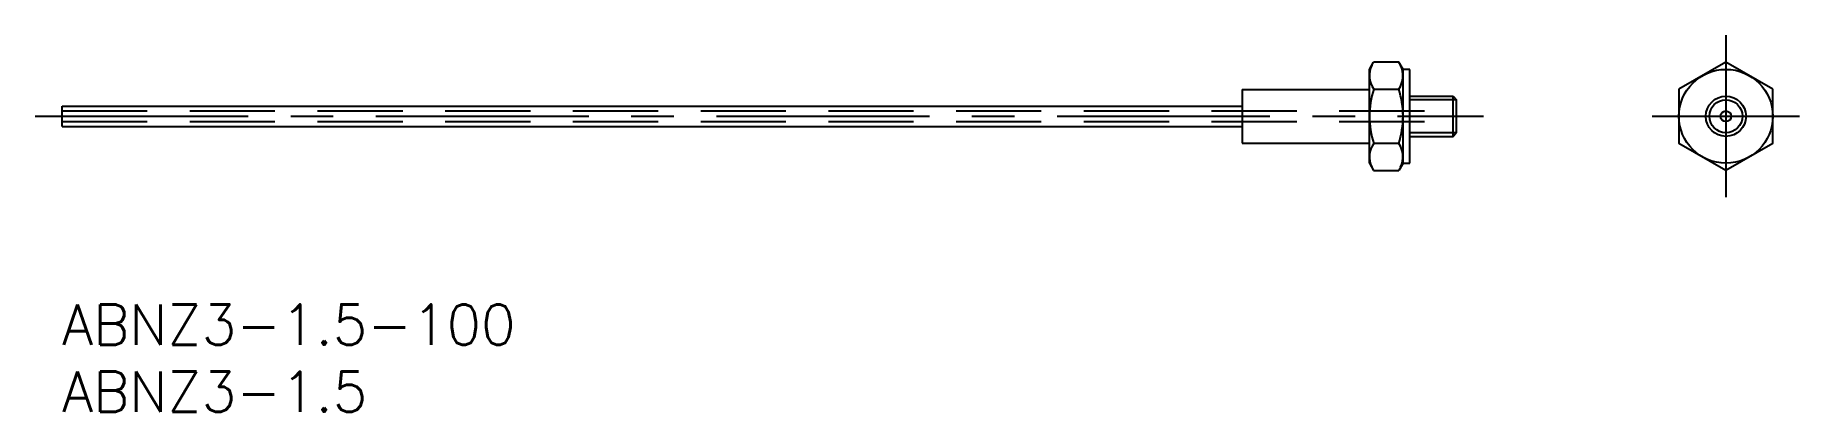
# Model space of a CAD drawing. Extents: x -2 to 130, y -8 to 20.
import ezdxf

# ---------------------------------------------------------------- set-up
doc = ezdxf.new("R2010")
doc.units = 0
doc.header["$LTSCALE"] = 0.5
doc.linetypes.add('CENTER', pattern=[50.8, 31.75, -6.35, 6.35, -6.35])
doc.linetypes.add('DASHED', pattern=[19.05, 12.7, -6.35])
for name, color, linetype in [('MSM_CENTER', 1, 'CENTER'), ('MSM_CONTINUOUS', 7, 'CONTINUOUS'), ('MSM_DASHED', 4, 'DASHED'), ('MSM_NARROW', 5, 'CONTINUOUS'), ('MSM_PART_NUMBER', 7, 'CONTINUOUS')]:
    doc.layers.add(name, color=color, linetype=linetype)
doc.styles.get("Standard").update_dxf_attribs({"font": 'txt.shx', "height": 3, "bigfont": 'bigfont.shx'})

# ---------------------------------------------------------------- blocks, each defined once
blk = doc.blocks.new('*U8')
at = {"layer": 'MSM_PART_NUMBER'}
blk.add_text('ABNZ3-1.5-100', height=3, dxfattribs=at).set_placement((0, -3))
blk = doc.blocks.new('*U9')
at = {"layer": 'MSM_PART_NUMBER'}
blk.add_text('ABNZ3-1.5', height=3, dxfattribs=at).set_placement((0, -8))

msp = doc.modelspace()

# ---------------------------------------------------------------- linework, layer by layer
at = {"layer": 'MSM_CENTER'}
for p, q in [((124.08, 20.08), (124.08, 8)), ((-2, 14.04), (106, 14.04)), ((118.58, 14.04), (129.58, 14.04))]:
    msp.add_line(p, q, dxfattribs=at)
at = {"layer": 'MSM_CONTINUOUS'}
for p, q in [((97.5, 17.54), (97.81, 18.08)), ((97.5, 10.54), (97.5, 17.54)), ((99.69, 18.08), (97.81, 18.08)), ((100, 17.54), (99.69, 18.08)), ((100.5, 17.54), (100, 17.54)), ((100, 10.54), (100, 17.54)), ((100.5, 10.54), (100.5, 17.54)), ((124.08, 18.08), (120.58, 16.06)), ((127.58, 16.06), (124.08, 18.08)), ((88, 16.04), (97.5, 16.04)), ((88, 16.04), (88, 12.04)), ((97.81, 16.06), (99.69, 16.06)), ((120.58, 16.06), (120.58, 12.02)), ((127.58, 12.02), (127.58, 16.06)), ((0, 13.29), (0, 14.79)), ((0, 14.79), (88, 14.79)), ((100.5, 15.54), (103.73, 15.54)), ((103.73, 12.54), (103.73, 15.54)), ((103.73, 15.54), (104, 15.27)), ((104, 12.81), (104, 15.27)), ((0, 13.29), (88, 13.29)), ((88, 12.04), (97.5, 12.04)), ((99.69, 12.02), (97.81, 12.02)), ((100.5, 12.54), (103.73, 12.54)), ((103.73, 12.54), (104, 12.81)), ((124.08, 10), (120.58, 12.02)), ((127.58, 12.02), (124.08, 10)), ((97.5, 10.54), (97.81, 10)), ((100, 10.54), (99.69, 10)), ((100, 10.54), (100.5, 10.54)), ((97.81, 10), (99.69, 10))]:
    msp.add_line(p, q, dxfattribs=at)
for radius in [3.5, 1.5, 0.4]:
    msp.add_circle((124.08, 14.04), radius, dxfattribs=at)
for centre, radius, start, end in [((99.29, 17.07), 1.79, 154.3842, 214.3842), ((98.21, 17.07), 1.79, 325.6158, 25.6158), ((104.19, 14.04), 6.69, 162.412, 197.588), ((93.31, 14.04), 6.69, 342.412, 17.588), ((99.29, 11.01), 1.79, 145.6158, 205.6158), ((98.21, 11.01), 1.79, 334.3842, 34.3842)]:
    msp.add_arc(centre, radius, start, end, dxfattribs=at)
at = {"layer": 'MSM_DASHED'}
for p, q in [((0, 14.44), (104, 14.44)), ((0, 13.64), (104, 13.64))]:
    msp.add_line(p, q, dxfattribs=at)
at = {"layer": 'MSM_NARROW'}
for p, q in [((104, 15.27), (100.5, 15.27)), ((104, 12.81), (100.5, 12.81))]:
    msp.add_line(p, q, dxfattribs=at)
msp.add_circle((124.08, 14.04), 1.23, dxfattribs=at)

# ---------------------------------------------------------------- block references
at = {"layer": 'MSM_CONTINUOUS'}
for name in ['*U8', '*U9']:
    msp.add_blockref(name, (0, 0), dxfattribs=at)

doc.saveas('drawing.dxf')
